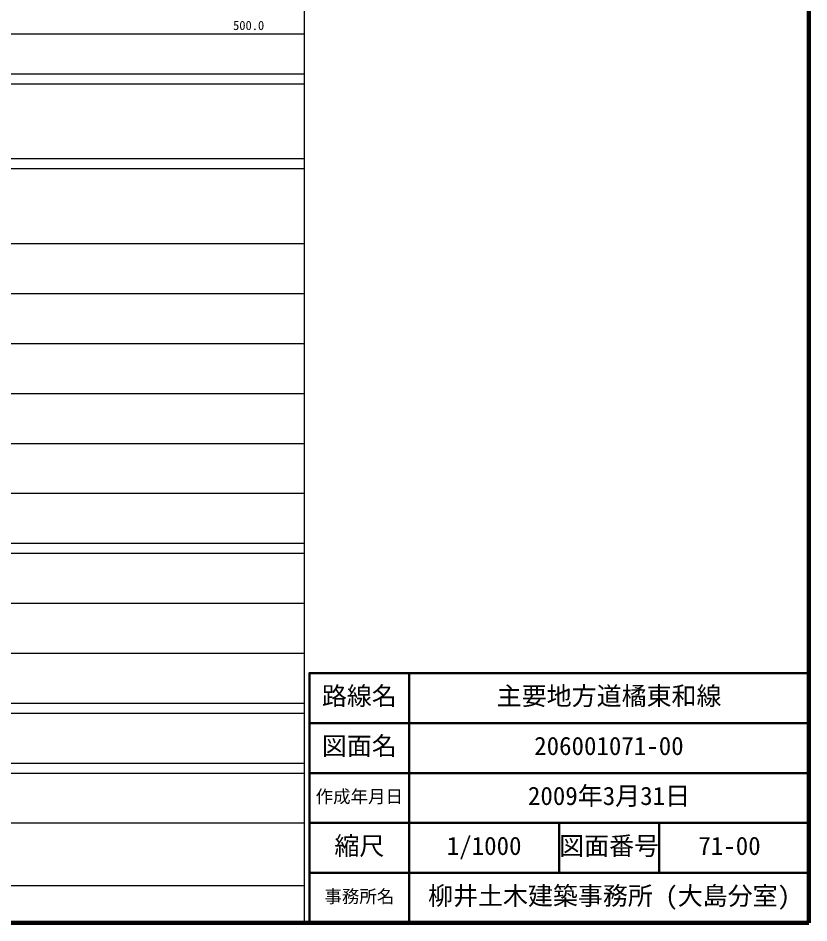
# Model space of a CAD drawing. Units: millimetres on the paper. Extents: x 40 to 680, y 20 to 380.
# Drawn here: x 521.7 to 680, y 20 to 201.1 of the extents above; entities that cross this region are included whole.
import ezdxf
from ezdxf.enums import TextEntityAlignment as Align

# ---------------------------------------------------------------- set-up
doc = ezdxf.new("R2010")
doc.units = ezdxf.units.MM
for name, color, linetype, lineweight in [('M-TTL', 2, 'Continuous', 140), ('M-TTL-BAND', 7, 'Continuous', 25), ('M-TTL-FRAM', 2, 'Continuous', 50), ('M-TTL-LINE', 7, 'Continuous', 50)]:
    doc.layers.add(name, color=color, linetype=linetype, lineweight=lineweight)
doc.layers.add('M-TTL-TXT', color=7, linetype='Continuous')
doc.styles.add('ＭＳ ゴシック', font='')
doc.styles.get('ＭＳ ゴシック').set_extended_font_data('MS Gothic')

msp = doc.modelspace()

# ---------------------------------------------------------------- linework, layer by layer
at = {"layer": 'M-TTL'}
for p, q in [((680, 20), (680, 380)), ((40, 20), (680, 20))]:
    msp.add_line(p, q, dxfattribs=at)
at = {"layer": 'M-TTL-BAND'}
for p, q in [((579, 20), (579, 370)), ((68, 198), (579, 198)), ((40, 190), (579, 190)), ((40, 188), (579, 188)), ((40, 173), (579, 173)), ((40, 171), (579, 171)), ((40, 156), (579, 156)), ((46, 146), (579, 146)), ((52, 136), (579, 136)), ((46, 126), (579, 126)), ((52, 116), (579, 116)), ((46, 106), (579, 106)), ((40, 96), (579, 96)), ((40, 94), (579, 94)), ((49, 84), (579, 84)), ((40, 74), (579, 74)), ((40, 64), (579, 64)), ((40, 62), (579, 62)), ((40, 52), (579, 52)), ((40, 50), (579, 50)), ((40, 40), (579, 40)), ((68, 27.5), (579, 27.5))]:
    msp.add_line(p, q, dxfattribs=at)
at = {"layer": 'M-TTL-FRAM'}
msp.add_lwpolyline([(680, 70), (580, 70), (580, 20)], dxfattribs=at)
at = {"layer": 'M-TTL-LINE'}
for p, q in [((600, 70), (600, 20)), ((680, 60), (580, 60)), ((680, 50), (580, 50)), ((680, 40), (580, 40)), ((630, 40), (630, 30)), ((650, 40), (650, 30)), ((680, 30), (580, 30))]:
    msp.add_line(p, q, dxfattribs=at)

# ---------------------------------------------------------------- texts
at = {"layer": 'M-TTL-BAND', "style": 'ＭＳ ゴシック'}
msp.add_text('500.0', height=1.833, dxfattribs=at).set_placement((564.719, 198.195), align=Align.BOTTOM_LEFT)
at = {"layer": 'M-TTL-TXT', "style": 'ＭＳ ゴシック'}
for s, height, p in [('路線名', 3.666, (582.5, 62.5)), ('主要地方道橘東和線', 3.666, (617.5, 62.5)), ('図面名', 3.666, (582.5, 52.5)), ('206001071-00', 3.666, (625, 52.5)), ('2009年3月31日', 3.666, (623.75, 42.5)), ('作成年月日', 2.566, (581.25, 43.25)), ('縮尺', 3.666, (585, 32.5)), ('1/1000', 3.666, (607.5, 32.5)), ('図面番号', 3.666, (630, 32.5)), ('71-00', 3.666, (657.875, 32.5)), ('柳井土木建築事務所 (大島分室)', 3.666, (603.75, 22.5)), ('事務所名', 2.566, (583, 23.25))]:
    msp.add_text(s, height=height, dxfattribs=at).set_placement(p, align=Align.BOTTOM_LEFT)

doc.saveas('drawing.dxf')
